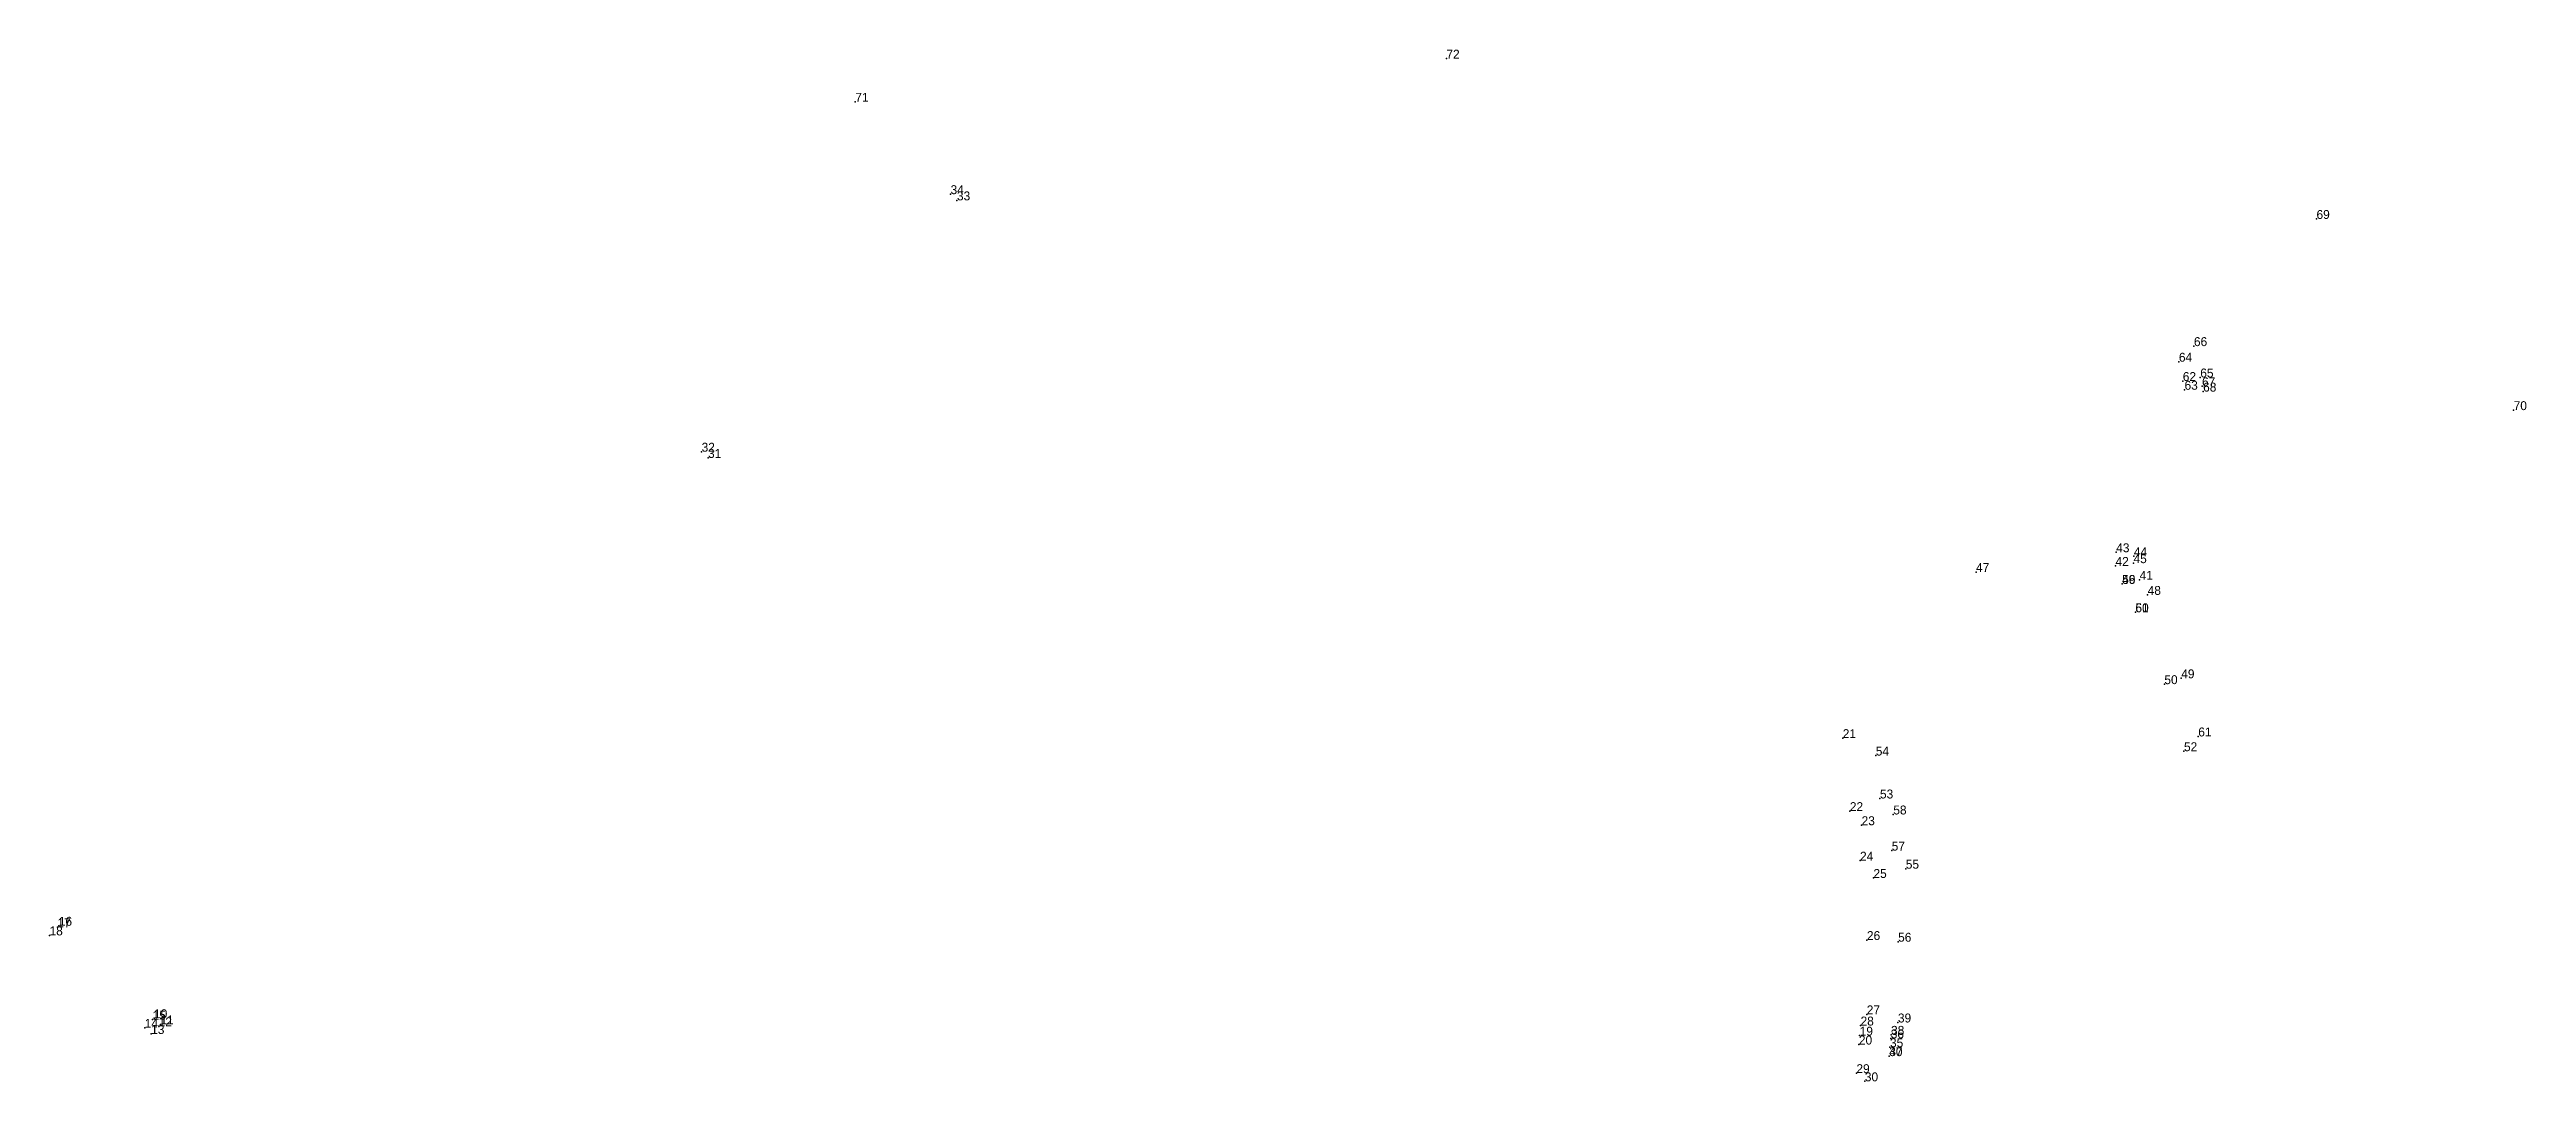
# Model space of a CAD drawing. Header units: metres. Extents: x 5385046 to 5387825, y 6252035 to 6253192.
import ezdxf

# ---------------------------------------------------------------- set-up
doc = ezdxf.new("R2010")
doc.units = ezdxf.units.M

msp = doc.modelspace()

# ---------------------------------------------------------------- linework, layer by layer
at = {"layer": 'Puntos'}
for p in [(5386613.125, 6253182.304), (5386613.125, 6253182.304), (5386613.125, 6253182.304), (5386613.125, 6253182.304), (5386613.125, 6253182.304), (5385950.173, 6253133.897), (5385950.173, 6253133.897), (5385950.173, 6253133.897), (5385950.173, 6253133.897), (5385950.173, 6253133.897), (5386056.974, 6253030.297), (5386056.974, 6253030.297), (5386056.974, 6253030.297), (5386056.974, 6253030.297), (5386056.974, 6253030.297), (5386064.153, 6253023.333), (5386064.153, 6253023.333), (5386064.153, 6253023.333), (5386064.153, 6253023.333), (5386064.153, 6253023.333), (5387589.052, 6253002.49), (5387589.052, 6253002.49), (5387589.052, 6253002.49), (5387589.052, 6253002.49), (5387589.052, 6253002.49), (5387434.685, 6252842.448), (5387434.685, 6252842.448), (5387434.685, 6252842.448), (5387434.685, 6252842.448), (5387434.685, 6252842.448), (5387451.557, 6252859.941), (5387451.557, 6252859.941), (5387451.557, 6252859.941), (5387451.557, 6252859.941), (5387451.557, 6252859.941), (5387439.063, 6252820.787), (5387439.063, 6252820.787), (5387439.063, 6252820.787), (5387439.063, 6252820.787), (5387439.063, 6252820.787), (5387458.67, 6252824.75), (5387458.67, 6252824.75), (5387458.67, 6252824.75), (5387458.67, 6252824.75), (5387458.67, 6252824.75), (5387460.651, 6252814.948), (5387460.651, 6252814.948), (5387460.651, 6252814.948), (5387460.651, 6252814.948), (5387460.651, 6252814.948), (5387441.045, 6252810.985), (5387441.045, 6252810.985), (5387441.045, 6252810.985), (5387441.045, 6252810.985), (5387441.045, 6252810.985), (5387461.873, 6252808.907), (5387461.873, 6252808.907), (5387461.873, 6252808.907), (5387461.873, 6252808.907), (5387461.873, 6252808.907), (5387810.185, 6252788.172), (5387810.185, 6252788.172), (5387810.185, 6252788.172), (5387810.185, 6252788.172), (5387810.185, 6252788.172), (5385777.755, 6252741.512), (5385777.755, 6252741.512), (5385777.755, 6252741.512), (5385777.755, 6252741.512), (5385777.755, 6252741.512), (5385784.944, 6252734.558), (5385784.944, 6252734.558), (5385784.944, 6252734.558), (5385784.944, 6252734.558), (5385784.944, 6252734.558), (5387364.386, 6252628.778), (5387364.386, 6252628.778), (5387364.386, 6252628.778), (5387364.386, 6252628.778), (5387364.386, 6252628.778), (5387384.191, 6252624.27), (5387384.191, 6252624.27), (5387384.191, 6252624.27), (5387384.191, 6252624.27), (5387384.191, 6252624.27), (5387207.164, 6252606.564), (5387207.164, 6252606.564), (5387207.164, 6252606.564), (5387207.164, 6252606.564), (5387207.164, 6252606.564), (5387363.63, 6252613.457), (5387363.63, 6252613.457), (5387363.63, 6252613.457), (5387363.63, 6252613.457), (5387363.63, 6252613.457), (5387371.07, 6252593.311), (5387371.07, 6252593.311), (5387371.07, 6252593.311), (5387371.07, 6252593.311), (5387371.07, 6252593.311), (5387371.07, 6252593.311), (5387371.07, 6252593.311), (5387371.07, 6252593.311), (5387371.07, 6252593.311), (5387371.07, 6252593.311), (5387383.81, 6252616.553), (5387383.81, 6252616.553), (5387383.81, 6252616.553), (5387383.81, 6252616.553), (5387383.81, 6252616.553), (5387390.689, 6252597.926), (5387390.689, 6252597.926), (5387390.689, 6252597.926), (5387390.689, 6252597.926), (5387390.689, 6252597.926), (5387399.669, 6252580.977), (5387399.669, 6252580.977), (5387399.669, 6252580.977), (5387399.669, 6252580.977), (5387399.669, 6252580.977), (5387385.933, 6252561.531), (5387385.933, 6252561.531), (5387385.933, 6252561.531), (5387385.933, 6252561.531), (5387385.933, 6252561.531), (5387385.933, 6252561.531), (5387385.933, 6252561.531), (5387385.933, 6252561.531), (5387385.933, 6252561.531), (5387385.933, 6252561.531), (5387418.399, 6252480.879), (5387418.399, 6252480.879), (5387418.399, 6252480.879), (5387418.399, 6252480.879), (5387418.399, 6252480.879), (5387437.321, 6252487.438), (5387437.321, 6252487.438), (5387437.321, 6252487.438), (5387437.321, 6252487.438), (5387437.321, 6252487.438), (5387057.684, 6252420.365), (5387057.684, 6252420.365), (5387057.684, 6252420.365), (5387057.684, 6252420.365), (5387057.684, 6252420.365), (5387094.745, 6252400.835), (5387094.745, 6252400.835), (5387094.745, 6252400.835), (5387094.745, 6252400.835), (5387094.745, 6252400.835), (5387440.399, 6252405.705), (5387440.399, 6252405.705), (5387440.399, 6252405.705), (5387440.399, 6252405.705), (5387440.399, 6252405.705), (5387456.398, 6252422.253), (5387456.398, 6252422.253), (5387456.398, 6252422.253), (5387456.398, 6252422.253), (5387456.398, 6252422.253), (5387099.409, 6252352.675), (5387099.409, 6252352.675), (5387099.409, 6252352.675), (5387099.409, 6252352.675), (5387099.409, 6252352.675), (5387065.61, 6252338.52), (5387065.61, 6252338.52), (5387065.61, 6252338.52), (5387065.61, 6252338.52), (5387065.61, 6252338.52), (5387078.819, 6252322.732), (5387078.819, 6252322.732), (5387078.819, 6252322.732), (5387078.819, 6252322.732), (5387078.819, 6252322.732), (5387114.389, 6252334.772), (5387114.389, 6252334.772), (5387114.389, 6252334.772), (5387114.389, 6252334.772), (5387114.389, 6252334.772), (5387112.606, 6252294.27), (5387112.606, 6252294.27), (5387112.606, 6252294.27), (5387112.606, 6252294.27), (5387112.606, 6252294.27), (5387077.069, 6252282.954), (5387077.069, 6252282.954), (5387077.069, 6252282.954), (5387077.069, 6252282.954), (5387077.069, 6252282.954), (5387092.121, 6252263.579), (5387092.121, 6252263.579), (5387092.121, 6252263.579), (5387092.121, 6252263.579), (5387092.121, 6252263.579), (5387128.409, 6252273.93), (5387128.409, 6252273.93), (5387128.409, 6252273.93), (5387128.409, 6252273.93), (5387128.409, 6252273.93), (5385055.214, 6252208.277), (5385055.214, 6252208.277), (5385055.214, 6252208.277), (5385055.214, 6252208.277), (5385055.214, 6252208.277), (5385056.826, 6252209.945), (5385056.826, 6252209.945), (5385056.826, 6252209.945), (5385056.826, 6252209.945), (5385056.826, 6252209.945), (5385046.398, 6252199.159), (5385046.398, 6252199.159), (5385046.398, 6252199.159), (5385046.398, 6252199.159), (5385046.398, 6252199.159), (5387084.795, 6252193.948), (5387084.795, 6252193.948), (5387084.795, 6252193.948), (5387084.795, 6252193.948), (5387084.795, 6252193.948), (5387119.797, 6252192.068), (5387119.797, 6252192.068), (5387119.797, 6252192.068), (5387119.797, 6252192.068), (5387119.797, 6252192.068), (5385153.2, 6252095.559), (5385153.2, 6252095.559), (5385153.2, 6252095.559), (5385153.2, 6252095.559), (5385153.2, 6252095.559), (5385162.027, 6252104.689), (5385162.027, 6252104.689), (5385162.027, 6252104.689), (5385162.027, 6252104.689), (5385162.027, 6252104.689), (5385163.628, 6252106.344), (5385163.628, 6252106.344), (5385163.628, 6252106.344), (5385163.628, 6252106.344), (5385163.628, 6252106.344), (5385168.8, 6252097.305), (5385168.8, 6252097.305), (5385168.8, 6252097.305), (5385168.8, 6252097.305), (5385168.8, 6252097.305), (5385170.807, 6252099.38), (5385170.807, 6252099.38), (5385170.807, 6252099.38), (5385170.807, 6252099.38), (5385170.807, 6252099.38), (5387077.639, 6252098.104), (5387077.639, 6252098.104), (5387077.639, 6252098.104), (5387077.639, 6252098.104), (5387077.639, 6252098.104), (5387084.588, 6252110.626), (5387084.588, 6252110.626), (5387084.588, 6252110.626), (5387084.588, 6252110.626), (5387084.588, 6252110.626), (5387119.571, 6252101.523), (5387119.571, 6252101.523), (5387119.571, 6252101.523), (5387119.571, 6252101.523), (5387119.571, 6252101.523), (5385160.379, 6252088.595), (5385160.379, 6252088.595), (5385160.379, 6252088.595), (5385160.379, 6252088.595), (5385160.379, 6252088.595), (5387075.792, 6252076.755), (5387075.792, 6252076.755), (5387075.792, 6252076.755), (5387075.792, 6252076.755), (5387075.792, 6252076.755), (5387076.653, 6252086.719), (5387076.653, 6252086.719), (5387076.653, 6252086.719), (5387076.653, 6252086.719), (5387076.653, 6252086.719), (5387109.805, 6252063.774), (5387109.805, 6252063.774), (5387109.805, 6252063.774), (5387109.805, 6252063.774), (5387109.805, 6252063.774), (5387109.805, 6252063.774), (5387109.805, 6252063.774), (5387109.805, 6252063.774), (5387109.805, 6252063.774), (5387109.805, 6252063.774), (5387110.667, 6252073.738), (5387110.667, 6252073.738), (5387110.667, 6252073.738), (5387110.667, 6252073.738), (5387110.667, 6252073.738), (5387111.53, 6252083.703), (5387111.53, 6252083.703), (5387111.53, 6252083.703), (5387111.53, 6252083.703), (5387111.53, 6252083.703), (5387111.87, 6252087.647), (5387111.87, 6252087.647), (5387111.87, 6252087.647), (5387111.87, 6252087.647), (5387111.87, 6252087.647), (5387073.019, 6252044.71), (5387073.019, 6252044.71), (5387073.019, 6252044.71), (5387073.019, 6252044.71), (5387073.019, 6252044.71), (5387082.491, 6252035.523), (5387082.491, 6252035.523), (5387082.491, 6252035.523), (5387082.491, 6252035.523), (5387082.491, 6252035.523)]:
    msp.add_point(p, dxfattribs=at)

# ---------------------------------------------------------------- texts
at = {"layer": 'Puntos_ID'}
for s, p in [('72', (5386613.125, 6253182.304)), ('72', (5386613.125, 6253182.304)), ('72', (5386613.125, 6253182.304)), ('72', (5386613.125, 6253182.304)), ('72', (5386613.125, 6253182.304)), ('71', (5385950.173, 6253133.897)), ('71', (5385950.173, 6253133.897)), ('71', (5385950.173, 6253133.897)), ('71', (5385950.173, 6253133.897)), ('71', (5385950.173, 6253133.897)), ('34', (5386056.974, 6253030.297)), ('34', (5386056.974, 6253030.297)), ('34', (5386056.974, 6253030.297)), ('34', (5386056.974, 6253030.297)), ('34', (5386056.974, 6253030.297)), ('33', (5386064.153, 6253023.333)), ('33', (5386064.153, 6253023.333)), ('33', (5386064.153, 6253023.333)), ('33', (5386064.153, 6253023.333)), ('33', (5386064.153, 6253023.333)), ('69', (5387589.052, 6253002.49)), ('69', (5387589.052, 6253002.49)), ('69', (5387589.052, 6253002.49)), ('69', (5387589.052, 6253002.49)), ('69', (5387589.052, 6253002.49)), ('66', (5387451.557, 6252859.941)), ('66', (5387451.557, 6252859.941)), ('66', (5387451.557, 6252859.941)), ('66', (5387451.557, 6252859.941)), ('66', (5387451.557, 6252859.941)), ('64', (5387434.685, 6252842.448)), ('64', (5387434.685, 6252842.448)), ('64', (5387434.685, 6252842.448)), ('64', (5387434.685, 6252842.448)), ('64', (5387434.685, 6252842.448)), ('62', (5387439.063, 6252820.787)), ('62', (5387439.063, 6252820.787)), ('62', (5387439.063, 6252820.787)), ('62', (5387439.063, 6252820.787)), ('62', (5387439.063, 6252820.787)), ('63', (5387441.045, 6252810.985)), ('63', (5387441.045, 6252810.985)), ('63', (5387441.045, 6252810.985)), ('63', (5387441.045, 6252810.985)), ('63', (5387441.045, 6252810.985)), ('65', (5387458.67, 6252824.75)), ('65', (5387458.67, 6252824.75)), ('65', (5387458.67, 6252824.75)), ('65', (5387458.67, 6252824.75)), ('65', (5387458.67, 6252824.75)), ('67', (5387460.651, 6252814.948)), ('67', (5387460.651, 6252814.948)), ('67', (5387460.651, 6252814.948)), ('67', (5387460.651, 6252814.948)), ('67', (5387460.651, 6252814.948)), ('68', (5387461.873, 6252808.907)), ('68', (5387461.873, 6252808.907)), ('68', (5387461.873, 6252808.907)), ('68', (5387461.873, 6252808.907)), ('68', (5387461.873, 6252808.907)), ('70', (5387810.185, 6252788.172)), ('70', (5387810.185, 6252788.172)), ('70', (5387810.185, 6252788.172)), ('70', (5387810.185, 6252788.172)), ('70', (5387810.185, 6252788.172)), ('32', (5385777.755, 6252741.512)), ('32', (5385777.755, 6252741.512)), ('32', (5385777.755, 6252741.512)), ('32', (5385777.755, 6252741.512)), ('32', (5385777.755, 6252741.512)), ('31', (5385784.944, 6252734.558)), ('31', (5385784.944, 6252734.558)), ('31', (5385784.944, 6252734.558)), ('31', (5385784.944, 6252734.558)), ('31', (5385784.944, 6252734.558)), ('42', (5387363.63, 6252613.457)), ('42', (5387363.63, 6252613.457)), ('42', (5387363.63, 6252613.457)), ('42', (5387363.63, 6252613.457)), ('42', (5387363.63, 6252613.457)), ('43', (5387364.386, 6252628.778)), ('43', (5387364.386, 6252628.778)), ('43', (5387364.386, 6252628.778)), ('43', (5387364.386, 6252628.778)), ('43', (5387364.386, 6252628.778)), ('45', (5387383.81, 6252616.553)), ('45', (5387383.81, 6252616.553)), ('45', (5387383.81, 6252616.553)), ('45', (5387383.81, 6252616.553)), ('45', (5387383.81, 6252616.553)), ('44', (5387384.191, 6252624.27)), ('44', (5387384.191, 6252624.27)), ('44', (5387384.191, 6252624.27)), ('44', (5387384.191, 6252624.27)), ('44', (5387384.191, 6252624.27)), ('47', (5387207.164, 6252606.564)), ('47', (5387207.164, 6252606.564)), ('47', (5387207.164, 6252606.564)), ('47', (5387207.164, 6252606.564)), ('47', (5387207.164, 6252606.564)), ('46', (5387371.07, 6252593.311)), ('46', (5387371.07, 6252593.311)), ('46', (5387371.07, 6252593.311)), ('46', (5387371.07, 6252593.311)), ('46', (5387371.07, 6252593.311)), ('59', (5387371.07, 6252593.311)), ('59', (5387371.07, 6252593.311)), ('59', (5387371.07, 6252593.311)), ('59', (5387371.07, 6252593.311)), ('59', (5387371.07, 6252593.311)), ('41', (5387390.689, 6252597.926)), ('41', (5387390.689, 6252597.926)), ('41', (5387390.689, 6252597.926)), ('41', (5387390.689, 6252597.926)), ('41', (5387390.689, 6252597.926)), ('48', (5387399.669, 6252580.977)), ('48', (5387399.669, 6252580.977)), ('48', (5387399.669, 6252580.977)), ('48', (5387399.669, 6252580.977)), ('48', (5387399.669, 6252580.977)), ('51', (5387385.933, 6252561.531)), ('51', (5387385.933, 6252561.531)), ('51', (5387385.933, 6252561.531)), ('51', (5387385.933, 6252561.531)), ('51', (5387385.933, 6252561.531)), ('60', (5387385.933, 6252561.531)), ('60', (5387385.933, 6252561.531)), ('60', (5387385.933, 6252561.531)), ('60', (5387385.933, 6252561.531)), ('60', (5387385.933, 6252561.531)), ('50', (5387418.399, 6252480.879)), ('50', (5387418.399, 6252480.879)), ('50', (5387418.399, 6252480.879)), ('50', (5387418.399, 6252480.879)), ('50', (5387418.399, 6252480.879)), ('49', (5387437.321, 6252487.438)), ('49', (5387437.321, 6252487.438)), ('49', (5387437.321, 6252487.438)), ('49', (5387437.321, 6252487.438)), ('49', (5387437.321, 6252487.438)), ('21', (5387057.684, 6252420.365)), ('21', (5387057.684, 6252420.365)), ('21', (5387057.684, 6252420.365)), ('21', (5387057.684, 6252420.365)), ('21', (5387057.684, 6252420.365)), ('61', (5387456.398, 6252422.253)), ('61', (5387456.398, 6252422.253)), ('61', (5387456.398, 6252422.253)), ('61', (5387456.398, 6252422.253)), ('61', (5387456.398, 6252422.253)), ('54', (5387094.745, 6252400.835)), ('54', (5387094.745, 6252400.835)), ('54', (5387094.745, 6252400.835)), ('54', (5387094.745, 6252400.835)), ('54', (5387094.745, 6252400.835)), ('52', (5387440.399, 6252405.705)), ('52', (5387440.399, 6252405.705)), ('52', (5387440.399, 6252405.705)), ('52', (5387440.399, 6252405.705)), ('52', (5387440.399, 6252405.705)), ('22', (5387065.61, 6252338.52)), ('22', (5387065.61, 6252338.52)), ('22', (5387065.61, 6252338.52)), ('22', (5387065.61, 6252338.52)), ('22', (5387065.61, 6252338.52)), ('53', (5387099.409, 6252352.675)), ('53', (5387099.409, 6252352.675)), ('53', (5387099.409, 6252352.675)), ('53', (5387099.409, 6252352.675)), ('53', (5387099.409, 6252352.675)), ('58', (5387114.389, 6252334.772)), ('58', (5387114.389, 6252334.772)), ('58', (5387114.389, 6252334.772)), ('58', (5387114.389, 6252334.772)), ('58', (5387114.389, 6252334.772)), ('23', (5387078.819, 6252322.732)), ('23', (5387078.819, 6252322.732)), ('23', (5387078.819, 6252322.732)), ('23', (5387078.819, 6252322.732)), ('23', (5387078.819, 6252322.732)), ('24', (5387077.069, 6252282.954)), ('24', (5387077.069, 6252282.954)), ('24', (5387077.069, 6252282.954)), ('24', (5387077.069, 6252282.954)), ('24', (5387077.069, 6252282.954)), ('57', (5387112.606, 6252294.27)), ('57', (5387112.606, 6252294.27)), ('57', (5387112.606, 6252294.27)), ('57', (5387112.606, 6252294.27)), ('57', (5387112.606, 6252294.27)), ('25', (5387092.121, 6252263.579)), ('25', (5387092.121, 6252263.579)), ('25', (5387092.121, 6252263.579)), ('25', (5387092.121, 6252263.579)), ('25', (5387092.121, 6252263.579)), ('55', (5387128.409, 6252273.93)), ('55', (5387128.409, 6252273.93)), ('55', (5387128.409, 6252273.93)), ('55', (5387128.409, 6252273.93)), ('55', (5387128.409, 6252273.93)), ('18', (5385046.398, 6252199.159)), ('18', (5385046.398, 6252199.159)), ('18', (5385046.398, 6252199.159)), ('18', (5385046.398, 6252199.159)), ('18', (5385046.398, 6252199.159)), ('17', (5385055.214, 6252208.277)), ('17', (5385055.214, 6252208.277)), ('17', (5385055.214, 6252208.277)), ('17', (5385055.214, 6252208.277)), ('17', (5385055.214, 6252208.277)), ('16', (5385056.826, 6252209.945)), ('16', (5385056.826, 6252209.945)), ('16', (5385056.826, 6252209.945)), ('16', (5385056.826, 6252209.945)), ('16', (5385056.826, 6252209.945)), ('26', (5387084.795, 6252193.948)), ('26', (5387084.795, 6252193.948)), ('26', (5387084.795, 6252193.948)), ('26', (5387084.795, 6252193.948)), ('26', (5387084.795, 6252193.948)), ('56', (5387119.797, 6252192.068)), ('56', (5387119.797, 6252192.068)), ('56', (5387119.797, 6252192.068)), ('56', (5387119.797, 6252192.068)), ('56', (5387119.797, 6252192.068)), ('27', (5387084.588, 6252110.626)), ('27', (5387084.588, 6252110.626)), ('27', (5387084.588, 6252110.626)), ('27', (5387084.588, 6252110.626)), ('27', (5387084.588, 6252110.626)), ('14', (5385153.2, 6252095.559)), ('14', (5385153.2, 6252095.559)), ('14', (5385153.2, 6252095.559)), ('14', (5385153.2, 6252095.559)), ('14', (5385153.2, 6252095.559)), ('13', (5385160.379, 6252088.595)), ('13', (5385160.379, 6252088.595)), ('13', (5385160.379, 6252088.595)), ('13', (5385160.379, 6252088.595)), ('13', (5385160.379, 6252088.595)), ('15', (5385162.027, 6252104.689)), ('15', (5385162.027, 6252104.689)), ('15', (5385162.027, 6252104.689)), ('15', (5385162.027, 6252104.689)), ('15', (5385162.027, 6252104.689)), ('10', (5385163.628, 6252106.344)), ('10', (5385163.628, 6252106.344)), ('10', (5385163.628, 6252106.344)), ('10', (5385163.628, 6252106.344)), ('10', (5385163.628, 6252106.344)), ('12', (5385168.8, 6252097.305)), ('12', (5385168.8, 6252097.305)), ('12', (5385168.8, 6252097.305)), ('12', (5385168.8, 6252097.305)), ('12', (5385168.8, 6252097.305)), ('11', (5385170.807, 6252099.38)), ('11', (5385170.807, 6252099.38)), ('11', (5385170.807, 6252099.38)), ('11', (5385170.807, 6252099.38)), ('11', (5385170.807, 6252099.38)), ('19', (5387076.653, 6252086.719)), ('19', (5387076.653, 6252086.719)), ('19', (5387076.653, 6252086.719)), ('19', (5387076.653, 6252086.719)), ('19', (5387076.653, 6252086.719)), ('28', (5387077.639, 6252098.104)), ('28', (5387077.639, 6252098.104)), ('28', (5387077.639, 6252098.104)), ('28', (5387077.639, 6252098.104)), ('28', (5387077.639, 6252098.104)), ('36', (5387111.53, 6252083.703)), ('36', (5387111.53, 6252083.703)), ('36', (5387111.53, 6252083.703)), ('36', (5387111.53, 6252083.703)), ('36', (5387111.53, 6252083.703)), ('38', (5387111.87, 6252087.647)), ('38', (5387111.87, 6252087.647)), ('38', (5387111.87, 6252087.647)), ('38', (5387111.87, 6252087.647)), ('38', (5387111.87, 6252087.647)), ('39', (5387119.571, 6252101.523)), ('39', (5387119.571, 6252101.523)), ('39', (5387119.571, 6252101.523)), ('39', (5387119.571, 6252101.523)), ('39', (5387119.571, 6252101.523)), ('20', (5387075.792, 6252076.755)), ('20', (5387075.792, 6252076.755)), ('20', (5387075.792, 6252076.755)), ('20', (5387075.792, 6252076.755)), ('20', (5387075.792, 6252076.755)), ('40', (5387109.805, 6252063.774)), ('40', (5387109.805, 6252063.774)), ('40', (5387109.805, 6252063.774)), ('40', (5387109.805, 6252063.774)), ('40', (5387109.805, 6252063.774)), ('37', (5387109.805, 6252063.774)), ('37', (5387109.805, 6252063.774)), ('37', (5387109.805, 6252063.774)), ('37', (5387109.805, 6252063.774)), ('37', (5387109.805, 6252063.774)), ('35', (5387110.667, 6252073.738)), ('35', (5387110.667, 6252073.738)), ('35', (5387110.667, 6252073.738)), ('35', (5387110.667, 6252073.738)), ('35', (5387110.667, 6252073.738)), ('29', (5387073.019, 6252044.71)), ('29', (5387073.019, 6252044.71)), ('29', (5387073.019, 6252044.71)), ('29', (5387073.019, 6252044.71)), ('29', (5387073.019, 6252044.71)), ('30', (5387082.491, 6252035.523)), ('30', (5387082.491, 6252035.523)), ('30', (5387082.491, 6252035.523)), ('30', (5387082.491, 6252035.523)), ('30', (5387082.491, 6252035.523))]:
    msp.add_text(s, height=10, dxfattribs=at).set_placement(p)

doc.saveas('drawing.dxf')
